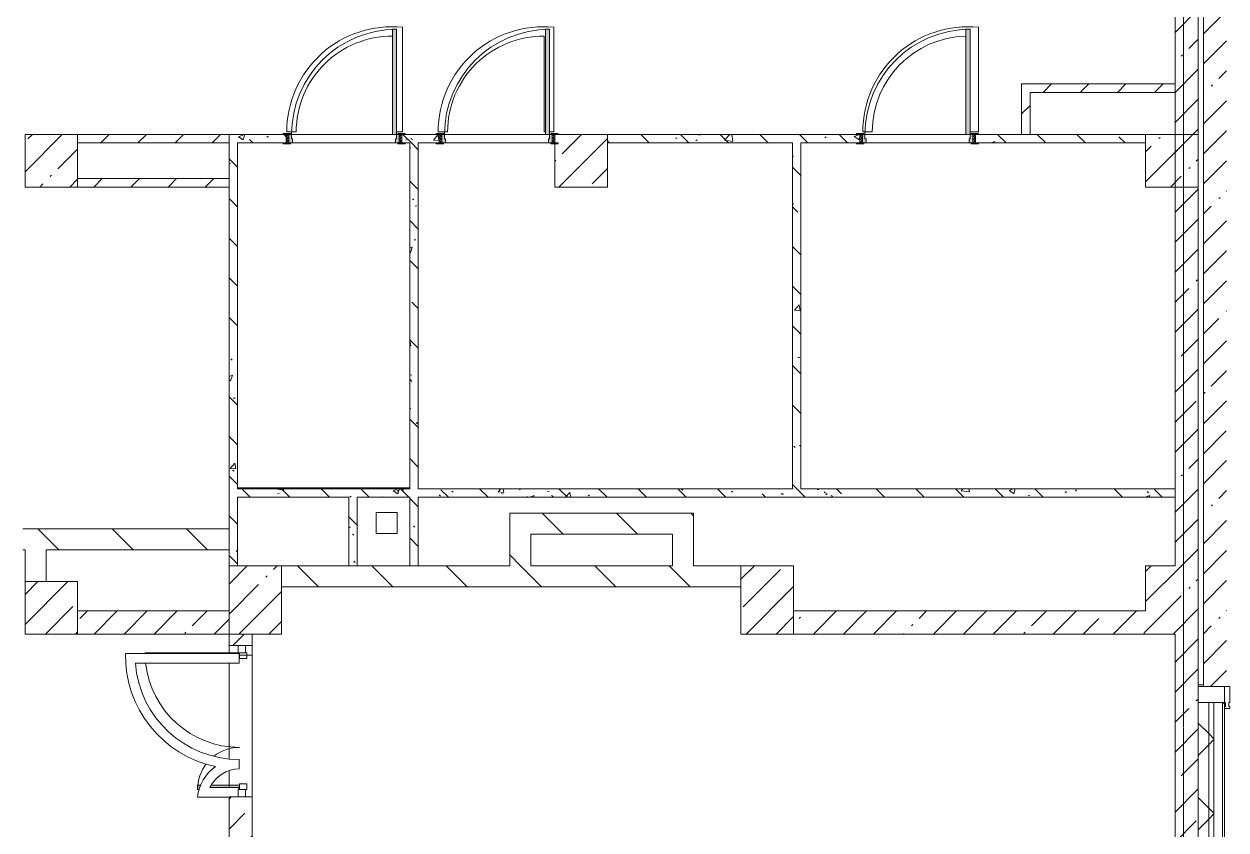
# Model space of a CAD drawing. Header units: millimetres. Extents: x -3917 to 185442, y -8553 to 29000.
# Drawn here: x 131962 to 143396, y 9037 to 16700 of the extents above; entities that cross this region are included whole.
import ezdxf

# ---------------------------------------------------------------- set-up
doc = ezdxf.new("R2010")
doc.units = ezdxf.units.MM
doc.linetypes.add('Осевая', pattern=[31.75, 6.35, -4.7625, 15.875, -4.7625])
for name, color, linetype, lineweight, true_color in [('A-DETL-GENF-3', 7, 'Continuous', 5, 0xaaaaaa), ('A-DOOR-1', 7, 'Continuous', 5, 0xaaaaaa), ('A-DOOR-2', 7, 'Continuous', 5, 0xe2e2e2), ('A-DOOR-FRAM-1', 7, 'Continuous', 5, 0xe2e2e2), ('A-DOOR-FRAM-2', 7, 'Continuous', 5, 0xaaaaaa), ('A-FLOR-2', 7, 'Continuous', 5, 0xaaaaaa), ('I-WALL-6', 7, 'Continuous', 5, 0x787878)]:
    doc.layers.add(name, color=color, linetype=linetype, lineweight=lineweight, true_color=true_color)
for name, color, linetype, lineweight in [('A-GLAZ-CWMG-4', 7, 'Continuous', 5), ('A-WALL', 7, 'Continuous', 9), ('A-WALL-4', 7, 'Continuous', 5), ('I-WALL-4', 7, 'Continuous', 5), ('S-COLS-4', 7, 'Continuous', 5), ('Оси', 7, 'Continuous', 9), ('Оси-2', 7, 'Осевая', 9)]:
    doc.layers.add(name, color=color, linetype=linetype, lineweight=lineweight)
pattern_1 = [(45, (58431.5, 0), (-285.1231, 285.1231), []), (45, (58716.64, 0), (-285.1231, 285.1231), [504.031, -100.806, 16.764, -84.042])]
pattern_2 = [(135, (58431.5, 0), (-353.5534, -353.5534), [])]
pattern_3 = [(45, (58431.5, 0), (-353.5534, 353.5534), []), (135, (58431.5, 0), (-353.5534, -353.5534), [])]
pattern_4 = [(135, (58431.5, 0), (-377.1708, -377.1708), [533.4, -88.9, 17.78, -88.9]), (135, (58431.5, 376.94), (-377.1708, -377.1708), []), (50, (58431.5, 0), (637.6445, -55.7866), [66.675, -733.425]), (355, (58431.5, 0), (-123.3494, 668.699), [53.34, -586.74]), (100.451, (58484.65, -4.65), (514.299, 612.908), [56.665, -623.315]), (46.184, (58431.5, 177.8), (948.7764, -147.15), [100.012, -1100.137]), (96.636, (58510.6, 165.5), (830.909, 865.997), [84.998, -934.973]), (351.184, (58431.5, 177.8), (830.918, 865.988), [80.01, -880.11]), (21, (58520.4, 133.35), (530.6506, -357.9283), [66.675, -733.425]), (326, (58520.4, 133.35), (216.308, 644.6585), [53.34, -586.74]), (71.451, (58564.64, 103.5), (746.9596, 286.7243), [56.665, -623.315]), (37.5, (58431.52, 0), (10.81053, 295.9426), [16.764, -562.864, 16.764, -578.866, -588.962]), (37.5, (58431.52, 0), (10.81053, 295.9426), [-1175.258, 16.764, -572.198]), (7.5, (58431.52, 0), (233.8692, 350.6318), [16.764, -322.834, 16.764, -549.529, -224.472]), (7.5, (58431.52, 0), (233.8692, 350.6318), [-905.891, 16.764, -207.708]), (327.5, (58233.27, 0), (474.5678, -20.0513), [16.764, -205.486, 16.764, -676.656, -920.115]), (327.5, (58233.27, 0), (474.5678, -20.0513), [-915.67, 16.764, -903.351]), (317.5, (58144.37, 0), (518.4522, 88.9934), [16.764, -272.161, 16.764, -443.738, -653.415]), (317.5, (58144.37, 0), (518.4522, 88.9934), [-749.427, 16.764, -636.651])]
pattern_5 = [(135, (1751.41, 104.685), (-14.14214, -14.14214), []), (225, (1751.41, 104.685), (14.14214, -14.14214), [])]
pattern_6 = [(45, (-371.384, 104.685), (-14.1421, 14.1421), []), (135, (-371.384, 104.685), (-14.1421, -14.1421), [])]
pattern_7 = [(45, (58431.52, 0), (-176.7767, 176.7767), [])]

# ---------------------------------------------------------------- blocks, each defined once
blk = doc.blocks.new('BSC_Колонна _Прямоугольная - 650х500-23287315-2_10_1_птичка')
at = {"layer": 'S-COLS-4'}
h = blk.add_hatch(dxfattribs=at)
h.set_pattern_fill('FP_159', color=256, style=0, pattern_type=2)
h.set_pattern_definition([(135, (11225, -75730), (-285.1231, -285.1231), []), (135, (11225, -75444.88), (-285.1231, -285.1231), [504.031, -100.806, 16.764, -84.042])])
h.paths.add_polyline_path([(325, 250), (-325, 250), (-325, -250), (325, -250), (325, 111)])
for p, q in [((325, 250), (-325, 250)), ((-325, 250), (-325, -250)), ((325, -250), (325, 250)), ((-325, -250), (325, -250))]:
    blk.add_line(p, q, dxfattribs=at)
blk = doc.blocks.new('BSC_Колонна _Прямоугольная - 500х500-V140-2_10_1_птичка')
at = {"layer": 'S-COLS-4'}
h = blk.add_hatch(dxfattribs=at)
h.set_pattern_fill('FP_160', color=256, style=0, pattern_type=2)
h.set_pattern_definition([(45, (-73790, -11150), (-285.1231, 285.1231), []), (45, (-73504.88, -11150), (-285.1231, 285.1231), [504.031, -100.806, 16.764, -84.042])])
h.paths.add_polyline_path([(-250, -250), (250, -250), (250, 250), (-250, 250), (-250, 71)])
for p, q in [((250, 250), (-250, 250)), ((-250, 250), (-250, -250)), ((250, -250), (250, 250)), ((-250, -250), (250, -250))]:
    blk.add_line(p, q, dxfattribs=at)
blk = doc.blocks.new('BSC_Колонна _Прямоугольная - 500х500-V159-2_10_1_птичка')
at = {"layer": 'S-COLS-4'}
h = blk.add_hatch(dxfattribs=at)
h.set_pattern_fill('FP_174', color=256, style=0, pattern_type=2)
h.set_pattern_definition([(45, (-73790, -15400), (-285.1231, 285.1231), []), (45, (-73504.88, -15400), (-285.1231, 285.1231), [504.031, -100.806, 16.764, -84.042])])
h.paths.add_polyline_path([(-250, -250), (250, -250), (250, 250), (-250, 250)])
for p, q in [((250, 250), (-250, 250)), ((-250, 250), (-250, -250)), ((250, -250), (250, 250)), ((-250, -250), (250, -250))]:
    blk.add_line(p, q, dxfattribs=at)
blk = doc.blocks.new('BSC_Колонна _Прямоугольная - 500х500-V160-2_10_1_птичка')
at = {"layer": 'S-COLS-4'}
h = blk.add_hatch(dxfattribs=at)
h.set_pattern_fill('FP_175', color=256, style=0, pattern_type=2)
h.set_pattern_definition([(45, (-78830, -15400), (-285.1231, 285.1231), []), (45, (-78544.88, -15400), (-285.1231, 285.1231), [504.031, -100.806, 16.764, -84.042])])
h.paths.add_polyline_path([(-250, -250), (250, -250), (250, 250), (-250, 250), (-250, 170), (-220, 170), (-220, 162), (-250, 162)])
for p, q in [((250, 250), (-220, 250)), ((250, -250), (250, 250)), ((-250, 162), (-250, -250)), ((-250, -250), (250, -250))]:
    blk.add_line(p, q, dxfattribs=at)
blk = doc.blocks.new('110_Дверь_СКБ_1Ст_Внутренняя1 - Д-4 _л_ 1100x2100h_су мгн-32399984-2_10_1_птичка')
at = {"layer": 'A-DOOR-1'}
h = blk.add_hatch(dxfattribs=at)
h.set_pattern_fill('FP_155', color=256, style=0, pattern_type=2)
h.set_pattern_definition(pattern_5)
h.paths.add_polyline_path([(562.5, -40), (562.5, 40), (537.5, 40), (537.5, -40)])
at = {"layer": 'A-DOOR-2'}
h = blk.add_hatch(color=256, dxfattribs=at)
h.paths.add_polyline_path([(502.5, -40), (537.5, -40), (537.5, 40), (512.5, 40), (512.5, 0), (502.5, 0)])
h.paths.add_polyline_path([(-477.5, -40), (-477.5, 0), (-487.5, 0), (-487.5, 40), (-512.5, 40), (-512.5, -40)])
at = {"layer": 'A-DOOR-FRAM-1'}
for points in [[(472.5, 40), (512.5, 40), (512.5, 1040), (472.5, 1040), (472.5, 238.6)], [(-497.5, 40), (-497.5, 48), (-567.5, 48), (-567.5, 40)], [(592.5, 40), (592.5, 48), (522.5, 48), (522.5, 40)], [(-497.5, -48), (-497.5, -40), (-567.5, -40), (-567.5, -48)], [(592.5, -48), (592.5, -40), (522.5, -40), (522.5, -48)]]:
    blk.add_hatch(color=256, dxfattribs=at).paths.add_polyline_path(points)
at = {"layer": 'A-DOOR-FRAM-2'}
h = blk.add_hatch(dxfattribs=at)
h.set_pattern_fill('FP_156', color=256, style=0, pattern_type=2)
h.set_pattern_definition(pattern_6)
h.paths.add_polyline_path([(-512.5, -40), (-512.5, 40), (-537.5, 40), (-537.5, -40)])
at = {"layer": 'A-DOOR-1'}
for p, q in [((512.5, 1040), (472.5, 1040)), ((472.5, 1040), (472.5, 40)), ((512.5, 40), (512.5, 1040)), ((472.5, 40), (512.5, 40))]:
    blk.add_line(p, q, dxfattribs=at)
blk.add_arc((512.5, 40), 1000, 90, 180, dxfattribs=at)
at = {"layer": 'A-DOOR-FRAM-2'}
for p, q in [((-497.5, 48), (-567.5, 48)), ((-567.5, 48), (-567.5, 40)), ((-567.5, 40), (-497.5, 40)), ((-512.5, 40), (-537.5, 40)), ((-537.5, 40), (-537.5, -40)), ((-487.5, 40), (-512.5, 40)), ((-512.5, 40), (-512.5, -40)), ((-512.5, -40), (-512.5, 40)), ((-497.5, 40), (-512.5, 40)), ((-512.5, 40), (-512.5, 39)), ((-512.5, 39), (-497.5, 39)), ((-497.5, 40), (-497.5, 48)), ((-497.5, 39), (-497.5, 40)), ((-487.5, 0), (-487.5, 40)), ((-477.5, 0), (-487.5, 0)), ((-477.5, -40), (-477.5, 0)), ((512.5, 0), (502.5, 0)), ((502.5, 0), (502.5, -40)), ((512.5, 40), (512.5, 0)), ((537.5, 40), (512.5, 40)), ((592.5, 48), (522.5, 48)), ((522.5, 48), (522.5, 40)), ((537.5, 40), (522.5, 40)), ((522.5, 40), (522.5, 39)), ((522.5, 40), (592.5, 40)), ((522.5, 39), (537.5, 39)), ((537.5, -40), (537.5, 40)), ((562.5, 40), (537.5, 40)), ((537.5, 40), (537.5, -40)), ((537.5, 39), (537.5, 40)), ((562.5, -40), (562.5, 40)), ((592.5, 40), (592.5, 48)), ((-497.5, -40), (-567.5, -40)), ((-567.5, -40), (-567.5, -48)), ((-567.5, -48), (-497.5, -48)), ((-537.5, -40), (-512.5, -40)), ((-497.5, -39), (-512.5, -39)), ((-512.5, -39), (-512.5, -40)), ((-512.5, -40), (-477.5, -40)), ((-512.5, -40), (-497.5, -40)), ((-497.5, -40), (-497.5, -39)), ((-497.5, -48), (-497.5, -40)), ((502.5, -40), (537.5, -40)), ((537.5, -39), (522.5, -39)), ((522.5, -39), (522.5, -40)), ((522.5, -40), (537.5, -40)), ((592.5, -40), (522.5, -40)), ((522.5, -40), (522.5, -48)), ((522.5, -48), (592.5, -48)), ((537.5, -40), (537.5, -39)), ((537.5, -40), (562.5, -40)), ((592.5, -48), (592.5, -40))]:
    blk.add_line(p, q, dxfattribs=at)
blk = doc.blocks.new('Прямоугольный импост - Импост структурный с накладкой - 190мм-23946641-2_10_1_птичка')
at = {"layer": 'A-GLAZ-CWMG-4'}
for p, q in [((0, 17), (-50, 17)), ((-50, 17), (-50, 0)), ((-50, 0), (-40, 0)), ((-40, 0), (-40, -40)), ((-10, -40), (-10, 0)), ((-10, 0), (0, 0)), ((0, 0), (0, 17)), ((-40, -40), (-50, -40)), ((-50, -40), (-50, -190)), ((0, -40), (-10, -40)), ((0, -190), (0, -40)), ((-50, -190), (0, -190))]:
    blk.add_line(p, q, dxfattribs=at)
blk = doc.blocks.new('110_Дверь_СКБ_1Ст_Внутренняя1 - Д-5 _л_ 1100x2100h_су мгн EIW30-32897889-2_10_1_птичка')
at = {"layer": 'A-DOOR-1'}
h = blk.add_hatch(dxfattribs=at)
h.set_pattern_fill('FP_155', color=256, style=0, pattern_type=2)
h.set_pattern_definition(pattern_5)
h.paths.add_polyline_path([(562.5, -40), (562.5, 40), (537.5, 40), (537.5, -40)])
at = {"layer": 'A-DOOR-2'}
h = blk.add_hatch(color=256, dxfattribs=at)
h.paths.add_polyline_path([(502.5, -40), (537.5, -40), (537.5, 40), (512.5, 40), (512.5, 0), (502.5, 0)])
h.paths.add_polyline_path([(-477.5, -40), (-477.5, 0), (-487.5, 0), (-487.5, 40), (-512.5, 40), (-512.5, -40)])
at = {"layer": 'A-DOOR-FRAM-1'}
for points in [[(472.5, 40), (512.5, 40), (512.5, 1040), (472.5, 1040), (472.5, 238.6)], [(-497.5, 40), (-497.5, 48), (-567.5, 48), (-567.5, 40)], [(592.5, 40), (592.5, 48), (522.5, 48), (522.5, 40)], [(-497.5, -48), (-497.5, -40), (-567.5, -40), (-567.5, -48)], [(592.5, -48), (592.5, -40), (522.5, -40), (522.5, -48)]]:
    blk.add_hatch(color=256, dxfattribs=at).paths.add_polyline_path(points)
at = {"layer": 'A-DOOR-FRAM-2'}
h = blk.add_hatch(dxfattribs=at)
h.set_pattern_fill('FP_156', color=256, style=0, pattern_type=2)
h.set_pattern_definition(pattern_6)
h.paths.add_polyline_path([(-512.5, -40), (-512.5, 40), (-537.5, 40), (-537.5, -40)])
at = {"layer": 'A-DOOR-1'}
for p, q in [((512.5, 1040), (472.5, 1040)), ((472.5, 1040), (472.5, 40)), ((512.5, 40), (512.5, 1040)), ((472.5, 40), (512.5, 40))]:
    blk.add_line(p, q, dxfattribs=at)
blk.add_arc((512.5, 40), 1000, 90, 180, dxfattribs=at)
at = {"layer": 'A-DOOR-FRAM-2'}
for p, q in [((-497.5, 48), (-567.5, 48)), ((-567.5, 48), (-567.5, 40)), ((-567.5, 40), (-497.5, 40)), ((-512.5, 40), (-537.5, 40)), ((-537.5, 40), (-537.5, -40)), ((-487.5, 40), (-512.5, 40)), ((-512.5, 40), (-512.5, -40)), ((-512.5, -40), (-512.5, 40)), ((-497.5, 40), (-512.5, 40)), ((-512.5, 40), (-512.5, 39)), ((-512.5, 39), (-497.5, 39)), ((-497.5, 40), (-497.5, 48)), ((-497.5, 39), (-497.5, 40)), ((-487.5, 0), (-487.5, 40)), ((-477.5, 0), (-487.5, 0)), ((-477.5, -40), (-477.5, 0)), ((512.5, 0), (502.5, 0)), ((502.5, 0), (502.5, -40)), ((512.5, 40), (512.5, 0)), ((537.5, 40), (512.5, 40)), ((592.5, 48), (522.5, 48)), ((522.5, 48), (522.5, 40)), ((537.5, 40), (522.5, 40)), ((522.5, 40), (522.5, 39)), ((522.5, 40), (592.5, 40)), ((522.5, 39), (537.5, 39)), ((537.5, -40), (537.5, 40)), ((562.5, 40), (537.5, 40)), ((537.5, 40), (537.5, -40)), ((537.5, 39), (537.5, 40)), ((562.5, -40), (562.5, 40)), ((592.5, 40), (592.5, 48)), ((-497.5, -40), (-567.5, -40)), ((-567.5, -40), (-567.5, -48)), ((-567.5, -48), (-497.5, -48)), ((-537.5, -40), (-512.5, -40)), ((-497.5, -39), (-512.5, -39)), ((-512.5, -39), (-512.5, -40)), ((-512.5, -40), (-477.5, -40)), ((-512.5, -40), (-497.5, -40)), ((-497.5, -40), (-497.5, -39)), ((-497.5, -48), (-497.5, -40)), ((502.5, -40), (537.5, -40)), ((537.5, -39), (522.5, -39)), ((522.5, -39), (522.5, -40)), ((522.5, -40), (537.5, -40)), ((592.5, -40), (522.5, -40)), ((522.5, -40), (522.5, -48)), ((522.5, -48), (592.5, -48)), ((537.5, -40), (537.5, -39)), ((537.5, -40), (562.5, -40)), ((592.5, -48), (592.5, -40))]:
    blk.add_line(p, q, dxfattribs=at)
blk = doc.blocks.new('BSC_Колонна _Прямоугольная - 650х500-V205-2_10_1_птичка')
at = {"layer": 'S-COLS-4'}
h = blk.add_hatch(dxfattribs=at)
h.set_pattern_fill('FP_215', color=256, style=0, pattern_type=2)
h.set_pattern_definition([(135, (11225, -80600), (-285.1231, -285.1231), []), (135, (11225, -80314.88), (-285.1231, -285.1231), [504.031, -100.806, 16.764, -84.042])])
h.paths.add_polyline_path([(325, 250), (-325, 250), (-325, -250), (325, -250), (325, -121)])
for p, q in [((325, 250), (-325, 250)), ((-325, 250), (-325, -250)), ((325, -250), (325, 250)), ((-325, -250), (325, -250))]:
    blk.add_line(p, q, dxfattribs=at)
blk = doc.blocks.new('Прямоугольный импост - 50 x 70 мм-V248-2_10_1_птичка')
at = {"layer": 'A-GLAZ-CWMG-4'}
for p, q in [((-70, 35), (0, 35)), ((-70, -35), (-70, 35)), ((0, 35), (0, -35)), ((0, -35), (-70, -35))]:
    blk.add_line(p, q, dxfattribs=at)
blk = doc.blocks.new('Дверь_Витражная_остекление_ - ДВН_ДАО_Главный вход_1200 в свету Д-22 _п_-32403398-2_10_1_птичка')
at = {"layer": 'A-DOOR-2'}
blk.add_hatch(color=256, dxfattribs=at).paths.add_polyline_path([(610, 24), (610, 20), (650, 24), (650, 920), (642, 920), (642, 24)])
h = blk.add_hatch(color=256, dxfattribs=at)
h.paths.add_polyline_path([(-650, 408), (-650, 407), (-610, 392), (-610, 420), (-650, 420)])
h.paths.add_polyline_path([(-650, 27), (-650, 20), (-610, 20), (-610, 289), (-633, 302), (-633, 27)])
at = {"layer": 'A-DETL-GENF-3'}
for p, q in [((650, 920), (642, 920)), ((650, 35), (650, 920)), ((-610, 420), (-650, 420)), ((-650, 420), (-650, 407)), ((-610, 392), (-610, 420)), ((-610, 20), (-610, 289)), ((-650, 20), (-610, 20)), ((-595, 20), (-650, 20)), ((-595, -50), (-595, 20)), ((595, -50), (595, 20)), ((595, 20), (650, 20)), ((610, 20), (650, 20)), ((-650, -35), (-650, -50)), ((-650, -50), (-595, -50)), ((650, -50), (595, -50)), ((650, -35), (650, -50))]:
    blk.add_line(p, q, dxfattribs=at)
at = {"layer": 'A-DOOR-1'}
for p, q in [((650, 920), (650, 35)), ((-650, 420), (-650, 407))]:
    blk.add_line(p, q, dxfattribs=at)
for centre, radius, start, end in [((650, 20), 900, 90, 90.5109), ((650, 20), 900, 96.319, 180), ((-650, 20), 400, 52.4742, 90), ((-650, 20), 400, 360, 37.0443)]:
    blk.add_arc(centre, radius, start, end, dxfattribs=at)
blk = doc.blocks.new('Прямоугольный импост - 50 x 70 мм-V240-2_10_1_птичка')
at = {"layer": 'A-GLAZ-CWMG-4'}
for p, q in [((0, 35), (-70, 35)), ((-70, 35), (-70, -35)), ((0, -35), (0, 35)), ((-70, -35), (0, -35))]:
    blk.add_line(p, q, dxfattribs=at)

msp = doc.modelspace()

# ---------------------------------------------------------------- hatches: boundary and pattern name
at = {"layer": 'A-WALL-4'}
h = msp.add_hatch(dxfattribs=at)
h.set_pattern_fill('FP_115', color=256, style=0, pattern_type=2)
h.set_pattern_definition(pattern_3)
h.paths.add_polyline_path([(143131.5, 3450), (143231.5, 3450), (143231.5, 10250), (143131.5, 10250), (143131.5, 3550)])
h = msp.add_hatch(dxfattribs=at)
h.set_pattern_fill('FP_115', color=256, style=0, pattern_type=2)
h.set_pattern_definition(pattern_3)
h.paths.add_polyline_path([(143281.5, 3400), (143281.5, 10250), (143231.5, 10250), (143231.5, 3400)])
at = {"layer": 'I-WALL-4'}
h = msp.add_hatch(dxfattribs=at)
h.set_pattern_fill('FP_123', color=256, style=0, pattern_type=2)
h.set_pattern_definition(pattern_1)
h.paths.add_polyline_path([(143131.5, 15150), (143131.5, 15530), (142911.5, 15530), (142911.5, 15150)])
h.paths.add_polyline_path([(142911.5, 18570), (143131.5, 18570), (143131.5, 18600), (142911.5, 18600)])
h.paths.add_polyline_path([(142911.5, 19100), (143131.5, 19100), (143131.5, 22700), (142911.5, 22700), (142911.5, 19319.3)])
h.paths.add_polyline_path([(143035.6, 23200), (143131.5, 23200), (143131.5, 26600), (142911.5, 26600), (142911.5, 23200)])
h = msp.add_hatch(dxfattribs=at)
h.set_pattern_fill('FP_123', color=256, style=0, pattern_type=2)
h.set_pattern_definition(pattern_1)
h.paths.add_polyline_path([(142911.5, 15530), (143131.5, 15530), (143131.5, 17270), (142911.5, 17270), (142911.5, 15848.6)])
h.paths.add_polyline_path([(143131.5, 18370), (143131.5, 18570), (142911.5, 18570), (142911.5, 18370)])
h = msp.add_hatch(dxfattribs=at)
h.set_pattern_fill('FP_123', color=256, style=0, pattern_type=2)
h.set_pattern_definition(pattern_1)
h.paths.add_polyline_path([(143181.5, 16300), (143401.5, 16300), (143401.5, 17270), (143181.5, 17270), (143181.5, 17005.5)])
h = msp.add_hatch(dxfattribs=at)
h.set_pattern_fill('FP_123', color=256, style=0, pattern_type=2)
h.set_pattern_definition(pattern_1)
h.paths.add_polyline_path([(143401.5, 10400), (143401.5, 16300), (143181.5, 16300), (143181.5, 10400)])
h = msp.add_hatch(dxfattribs=at)
h.set_pattern_fill('FP_127', color=256, style=0, pattern_type=2)
h.set_pattern_definition(pattern_7)
h.paths.add_polyline_path([(141451.5, 15650), (141531.5, 15650), (141531.5, 16130), (141451.5, 16130), (141451.5, 15848.6)])
h = msp.add_hatch(dxfattribs=at)
h.set_pattern_fill('FP_127', color=256, style=0, pattern_type=2)
h.set_pattern_definition(pattern_7)
h.paths.add_polyline_path([(142911.5, 16050), (142911.5, 16130), (141531.5, 16130), (141531.5, 16050), (142620.1, 16050)])
h = msp.add_hatch(dxfattribs=at)
h.set_pattern_fill('FP_127', color=256, style=0, pattern_type=2)
h.set_pattern_definition(pattern_7)
h.paths.add_polyline_path([(133911.5, 15570), (133911.5, 15650), (132471.5, 15650), (132471.5, 15570), (133344.9, 15570)])
h = msp.add_hatch(dxfattribs=at)
h.set_pattern_fill('FP_127', color=256, style=0, pattern_type=2)
h.set_pattern_definition(pattern_7)
h.paths.add_polyline_path([(133911.5, 15150), (133911.5, 15230), (132471.5, 15230), (132471.5, 15150), (133344.9, 15150)])
h = msp.add_hatch(dxfattribs=at)
h.set_pattern_fill('FP_123', color=256, style=0, pattern_type=2)
h.set_pattern_definition(pattern_1)
h.paths.add_polyline_path([(143131.5, 4050), (143131.5, 10900), (142911.5, 10900), (142911.5, 4050)])
h.paths.add_polyline_path([(142911.5, 11550), (143131.5, 11550), (143131.5, 15150), (142911.5, 15150), (142911.5, 12200)])
h = msp.add_hatch(dxfattribs=at)
h.set_pattern_fill('FP_126', color=256, style=0, pattern_type=2)
h.set_pattern_definition(pattern_2)
h.paths.add_polyline_path([(136781.5, 11550), (136781.5, 12050), (136581.5, 12050), (136581.5, 11550)])
h = msp.add_hatch(dxfattribs=at)
h.set_pattern_fill('FP_126', color=256, style=0, pattern_type=2)
h.set_pattern_definition(pattern_2)
h.paths.add_polyline_path([(138131.5, 11850), (138131.5, 12050), (136781.5, 12050), (136781.5, 11850), (137055, 11850)])
h = msp.add_hatch(dxfattribs=at)
h.set_pattern_fill('FP_126', color=256, style=0, pattern_type=2)
h.set_pattern_definition(pattern_2)
h.paths.add_polyline_path([(138331.5, 11550), (138331.5, 12050), (138131.5, 12050), (138131.5, 11550)])
h = msp.add_hatch(dxfattribs=at)
h.set_pattern_fill('FP_126', color=256, style=0, pattern_type=2)
h.set_pattern_definition(pattern_2)
h.paths.add_polyline_path([(127076.5, 11700), (127185.5, 11700), (127185.5, 11900), (127076.5, 11900), (127076.5, 11799.5)])
h.paths.add_polyline_path([(133911.5, 11700), (133911.5, 11900), (131951.5, 11900), (131951.5, 11700), (133344.9, 11700)])
h.paths.add_polyline_path([(128741.5, 11700), (128741.5, 11900), (128665.5, 11900), (128665.5, 11700), (128707.3, 11700)])
h.paths.add_polyline_path([(129261.5, 11700), (129261.5, 11900), (129241.5, 11900), (129241.5, 11700)])
h = msp.add_hatch(dxfattribs=at)
h.set_pattern_fill('FP_126', color=256, style=0, pattern_type=2)
h.set_pattern_definition(pattern_2)
h.paths.add_polyline_path([(136127.5, 11350), (138781.5, 11350), (138781.5, 11550), (134411.5, 11550), (134411.5, 11350), (135200, 11350)])
h = msp.add_hatch(dxfattribs=at)
h.set_pattern_fill('FP_123', color=256, style=0, pattern_type=2)
h.set_pattern_definition(pattern_1)
h.paths.add_polyline_path([(133344.9, 10900), (133911.5, 10900), (133911.5, 11120), (132471.5, 11120), (132471.5, 10900)])
h = msp.add_hatch(dxfattribs=at)
h.set_pattern_fill('FP_123', color=256, style=0, pattern_type=2)
h.set_pattern_definition(pattern_1)
h.paths.add_polyline_path([(142631.5, 10900), (142631.5, 11120), (139281.5, 11120), (139281.5, 10900), (142620.1, 10900)])
h = msp.add_hatch(dxfattribs=at)
h.set_pattern_fill('FP_123', color=256, style=0, pattern_type=2)
h.set_pattern_definition(pattern_1)
h.paths.add_polyline_path([(133911.5, 7900), (134131.5, 7900), (134131.5, 9352.3), (133911.5, 9352.3), (133911.5, 8200)])
h.paths.add_polyline_path([(133911.5, 10792.3), (134131.5, 10792.3), (134131.5, 10900), (133911.5, 10900)])
at = {"layer": 'I-WALL-6'}
h = msp.add_hatch(dxfattribs=at)
h.set_pattern_fill('FP_136', color=256, style=0, pattern_type=2)
h.set_pattern_definition(pattern_4)
h.paths.add_polyline_path([(133991.5, 11550), (133991.5, 15650), (133911.5, 15650), (133911.5, 11550)])
h = msp.add_hatch(dxfattribs=at)
h.set_pattern_fill('FP_136', color=256, style=0, pattern_type=2)
h.set_pattern_definition(pattern_4)
h.paths.add_polyline_path([(139351.3, 15570), (139911.5, 15570), (139911.5, 15650), (137511.5, 15650), (137511.5, 15570), (139271.3, 15570)])
h.paths.add_polyline_path([(142631.5, 15570), (142631.5, 15650), (141011.5, 15650), (141011.5, 15570), (142620.1, 15570)])
h.paths.add_polyline_path([(135711.3, 15570), (135911.5, 15570), (135911.5, 15650), (135556.3, 15650), (135556.3, 15570), (135631.3, 15570)])
h.paths.add_polyline_path([(134456.3, 15570), (134456.3, 15650), (133991.5, 15650), (133991.5, 15570), (134426.3, 15570)])
h = msp.add_hatch(dxfattribs=at)
h.set_pattern_fill('FP_136', color=256, style=0, pattern_type=2)
h.set_pattern_definition(pattern_4)
h.paths.add_polyline_path([(135711.3, 11550), (135711.3, 15570), (135631.3, 15570), (135631.3, 11550)])
h = msp.add_hatch(dxfattribs=at)
h.set_pattern_fill('FP_136', color=256, style=0, pattern_type=2)
h.set_pattern_definition(pattern_4)
h.paths.add_polyline_path([(139351.3, 12280), (139351.3, 15570), (139271.3, 15570), (139271.3, 12280)])
h = msp.add_hatch(dxfattribs=at)
h.set_pattern_fill('FP_136', color=256, style=0, pattern_type=2)
h.set_pattern_definition(pattern_4)
h.paths.add_polyline_path([(135631.3, 12200), (135631.3, 12280), (133991.5, 12280), (133991.5, 12200), (135200, 12200)])
h = msp.add_hatch(dxfattribs=at)
h.set_pattern_fill('FP_136', color=256, style=0, pattern_type=2)
h.set_pattern_definition(pattern_4)
h.paths.add_polyline_path([(142911.5, 12200), (142911.5, 12280), (135711.3, 12280), (135711.3, 12200), (142620.1, 12200)])
h = msp.add_hatch(dxfattribs=at)
h.set_pattern_fill('FP_136', color=256, style=0, pattern_type=2)
h.set_pattern_definition(pattern_4)
h.paths.add_polyline_path([(135131.3, 11550), (135131.3, 12200), (135051.3, 12200), (135051.3, 11550)])
at = {"layer": 'S-COLS-4'}
h = msp.add_hatch(dxfattribs=at)
h.set_pattern_fill('FP_123', color=256, style=0, pattern_type=2)
h.set_pattern_definition(pattern_1)
h.paths.add_polyline_path([(143131.5, 15150), (143131.5, 15650), (142631.5, 15650), (142631.5, 15150)])
h = msp.add_hatch(dxfattribs=at)
h.set_pattern_fill('FP_123', color=256, style=0, pattern_type=2)
h.set_pattern_definition(pattern_1)
h.paths.add_polyline_path([(142911.5, 10900), (143131.5, 10900), (143131.5, 11550), (142631.5, 11550), (142631.5, 10900)])

# ---------------------------------------------------------------- linework, layer by layer
at = {"layer": 'A-FLOR-2'}
for p, q in [((135560.6, 15674.2), (135560.6, 16669.2)), ((136910.6, 16584.1), (136910.6, 15674.2)), ((137000.6, 15674.2), (137000.6, 16669.2)), ((141040.6, 15674.2), (141040.6, 16669.2)), ((134460.6, 15675.2), (134550.6, 15675.2)), ((135506.3, 15674.2), (135560.6, 15674.2)), ((135900.6, 15675.2), (135990.6, 15675.2)), ((136910.6, 15674.2), (136921.5, 15674.2)), ((136961.5, 15674.2), (137000.6, 15674.2)), ((139940.6, 15675.2), (140030.6, 15675.2)), ((140961.5, 15674.2), (141040.6, 15674.2)), ((135466.3, 15650), (134506.3, 15650)), ((133991.3, 12291), (135631.3, 12291)), ((135312, 12057), (135512, 12057)), ((135312, 11857), (135312, 12057)), ((135512, 12057), (135512, 11857)), ((135512, 11857), (135312, 11857)), ((133911.5, 10714.4), (133911.5, 10792.3)), ((134131.5, 10792.3), (134131.5, 10700)), ((134008.5, 10714.4), (132925.8, 10714.4)), ((134008.5, 10624.7), (134008.5, 10714.4)), ((134131.5, 10700), (134008.5, 10700)), ((133020.9, 10624.7), (134008.5, 10624.7)), ((143131.5, 10417.9), (143181.5, 10417.9)), ((134008.5, 9617.4), (134008.5, 9707)), ((134005.5, 9439.5), (133730.5, 9439.5)), ((134005.5, 9422.3), (134005.5, 9439.5)), ((133611.5, 9350.1), (133911.5, 9350.1))]:
    msp.add_line(p, q, dxfattribs=at)
for centre, radius, start, end in [((135460.6, 15674.2), 1000, 84.26083, 179.9427), ((135460.6, 15674.2), 910, 89.63868, 179.93704), ((136900.6, 15674.2), 1000, 84.26083, 179.9427), ((136900.6, 15674.2), 910, 89.37036, 179.93704), ((140940.6, 15674.2), 1000, 84.26083, 179.9427), ((140940.6, 15674.2), 910, 91.20322, 179.93704), ((134004.7, 10696.2), 1079, 179.03315, 258.2109), ((134008.5, 10697.3), 990.3, 184.20575, 270), ((134004.7, 9312.2), 395, 123.92463, 174.49945), ((134008.5, 9311.2), 306.2, 90, 155.21522)]:
    msp.add_arc(centre, radius, start, end, dxfattribs=at)
at = {"layer": 'A-WALL'}
for p, q in [((142911.5, 16130), (142911.5, 16050)), ((133911.5, 15570), (133911.5, 15650)), ((141451.5, 15650), (141531.5, 15650)), ((133911.5, 15150), (133911.5, 15230)), ((142911.5, 12200), (142911.5, 12280)), ((135051.3, 11550), (135131.3, 11550)), ((135631.3, 11550), (135711.3, 11550)), ((143131.5, 10250), (143381.5, 10250)), ((143231.5, 3450), (143231.5, 10250)), ((143281.5, 3400), (143281.5, 10250)), ((143361.5, 3320), (143361.5, 10250)), ((143361.5, 10247), (143381.5, 10247)), ((143381.5, 10242), (143361.5, 10242))]:
    msp.add_line(p, q, dxfattribs=at)
at = {"layer": 'A-WALL-4'}
for p, q in [((143181.5, 10400), (143131.5, 10400)), ((143381.5, 3300), (143381.5, 10400)), ((143391.5, 10242), (143381.5, 10242))]:
    msp.add_line(p, q, dxfattribs=at)
at = {"layer": 'I-WALL-4'}
for p, q in [((143181.5, 17270), (143181.5, 16100)), ((142911.5, 17240), (142911.5, 16130)), ((143131.5, 11550), (143131.5, 17240)), ((141451.5, 16130), (141451.5, 15650)), ((142911.5, 16130), (141451.5, 16130)), ((141531.5, 15650), (141531.5, 16050)), ((141531.5, 16050), (142911.5, 16050)), ((142911.5, 16050), (142911.5, 12280)), ((143181.5, 16100), (143181.5, 10400)), ((134426.3, 15650), (132471.5, 15650)), ((132471.5, 15570), (133911.5, 15570)), ((133911.5, 15570), (133911.5, 15230)), ((133991.5, 12280), (133991.5, 15570)), ((133991.5, 15570), (134426.3, 15570)), ((134506.3, 15650), (135466.3, 15650)), ((135496.3, 15570), (134516.3, 15570)), ((135881.5, 15650), (135586.3, 15650)), ((135586.3, 15570), (135631.3, 15570)), ((135631.3, 15570), (135631.3, 12280)), ((135711.3, 15570), (135881.5, 15570)), ((135711.3, 12280), (135711.3, 15570)), ((135961.5, 15650), (136921.5, 15650)), ((136951.5, 15570), (135971.5, 15570)), ((139881.5, 15650), (137511.5, 15650)), ((137511.5, 15570), (139271.3, 15570)), ((139271.3, 15570), (139271.3, 12280)), ((139351.3, 15570), (139881.5, 15570)), ((139351.3, 12280), (139351.3, 15570)), ((139961.5, 15650), (140921.5, 15650)), ((140951.5, 15570), (139971.5, 15570)), ((141451.5, 15650), (141041.5, 15650)), ((141041.5, 15570), (142631.5, 15570)), ((142631.5, 15650), (141531.5, 15650)), ((142631.5, 15570), (142631.5, 15650)), ((133911.5, 15230), (132471.5, 15230)), ((132471.5, 15150), (133911.5, 15150)), ((133911.5, 15150), (133911.5, 11550)), ((135631.3, 12280), (133991.5, 12280)), ((139271.3, 12280), (135711.3, 12280)), ((142911.5, 12280), (139351.3, 12280)), ((133991.5, 11550), (133991.5, 12200)), ((133991.5, 12200), (135051.3, 12200)), ((135051.3, 12200), (135051.3, 11550)), ((135131.3, 12200), (135631.3, 12200)), ((135131.3, 11550), (135131.3, 12200)), ((135631.3, 12200), (135631.3, 11550)), ((135711.3, 11550), (135711.3, 12200)), ((135711.3, 12200), (142911.5, 12200)), ((142911.5, 12200), (142911.5, 11550)), ((136581.5, 12050), (136581.5, 11550)), ((138331.5, 12050), (136581.5, 12050)), ((138331.5, 11550), (138331.5, 12050)), ((133911.5, 11900), (131951.5, 11900)), ((136781.5, 11550), (136781.5, 11850)), ((136781.5, 11850), (138131.5, 11850)), ((138131.5, 11850), (138131.5, 11550)), ((131971.5, 11700), (131951.5, 11700)), ((131971.5, 11700), (131971.5, 11400)), ((132171.5, 11700), (133911.5, 11700)), ((132171.5, 11400), (132171.5, 11700)), ((135051.3, 11550), (134411.5, 11550)), ((135631.3, 11550), (135131.3, 11550)), ((136581.5, 11550), (135711.3, 11550)), ((138131.5, 11550), (136781.5, 11550)), ((138781.5, 11550), (138331.5, 11550)), ((134411.5, 11350), (138781.5, 11350)), ((133911.5, 11120), (132471.5, 11120)), ((142631.5, 11120), (139281.5, 11120)), ((132471.5, 10900), (133911.5, 10900)), ((133911.5, 10900), (133911.5, 10792.3)), ((134131.5, 4050), (134131.5, 10900)), ((139281.5, 10900), (142631.5, 10900)), ((142911.5, 10900), (142911.5, 4050)), ((143131.5, 4050), (143131.5, 10900)), ((133911.5, 10792.3), (134131.5, 10792.3)), ((133911.5, 9712.2), (133911.5, 10624.7)), ((143181.5, 10400), (143401.5, 10400)), ((133911.5, 9439.5), (133911.5, 9600.4)), ((133911.5, 9352.3), (133911.5, 8280)), ((134131.5, 9352.3), (133911.5, 9352.3))]:
    msp.add_line(p, q, dxfattribs=at)
at = {"layer": 'S-COLS-4'}
for p, q in [((143131.5, 15650), (142631.5, 15650)), ((142631.5, 15650), (142631.5, 15150)), ((143131.5, 15150), (143131.5, 15650)), ((142631.5, 15150), (143131.5, 15150)), ((142911.5, 11550), (142631.5, 11550)), ((142631.5, 11550), (142631.5, 11120)), ((143131.5, 10900), (143131.5, 11550)), ((142631.5, 10900), (142911.5, 10900))]:
    msp.add_line(p, q, dxfattribs=at)
at = {"layer": 'Оси'}
for p, q in [((142991.5, 10029.8), (142991.5, 21915.1)), ((142991.5, -1906.3), (142991.5, 9979))]:
    msp.add_line(p, q, dxfattribs=at)
at = {"layer": 'Оси-2'}
msp.add_line((142991.5, 9979), (142991.5, 10029.8), dxfattribs=at)

# ---------------------------------------------------------------- block references
at = {"layer": 'A-DOOR-1'}
for name, p in [('110_Дверь_СКБ_1Ст_Внутренняя1 - Д-5 _л_ 1100x2100h_су мгн EIW30-32897889-2_10_1_птичка', (134993.8, 15610)), ('110_Дверь_СКБ_1Ст_Внутренняя1 - Д-4 _л_ 1100x2100h_су мгн-32399984-2_10_1_птичка', (136449, 15610)), ('110_Дверь_СКБ_1Ст_Внутренняя1 - Д-4 _л_ 1100x2100h_су мгн-32399984-2_10_1_птичка', (140449, 15610))]:
    msp.add_blockref(name, p, dxfattribs=at)
at = {"layer": 'A-DOOR-1', "rotation": 89.99999999999997}
msp.add_blockref('Дверь_Витражная_остекление_ - ДВН_ДАО_Главный вход_1200 в свету Д-22 _п_-32403398-2_10_1_птичка', (134032.5, 10072.3), dxfattribs=at)
at = {"layer": 'A-GLAZ-CWMG-4', "extrusion": (0, 0, -1), "rotation": 90.00000000000004}
msp.add_blockref('Прямоугольный импост - 50 x 70 мм-V248-2_10_1_птичка', (-134032.5, 10792.3), dxfattribs=at)
at = {"layer": 'A-GLAZ-CWMG-4'}
for name, p, rotation in [('Прямоугольный импост - Импост структурный с накладкой - 190мм-23946641-2_10_1_птичка', (143381.5, 10210), 180), ('Прямоугольный импост - 50 x 70 мм-V240-2_10_1_птичка', (134032.5, 9352.3), 269.9999999999999)]:
    msp.add_blockref(name, p, dxfattribs=dict(at, rotation=rotation))
at = {"layer": 'S-COLS-4'}
for name, p in [('BSC_Колонна _Прямоугольная - 500х500-V159-2_10_1_птичка', (132221.5, 15400)), ('BSC_Колонна _Прямоугольная - 500х500-V160-2_10_1_птичка', (137261.5, 15400)), ('BSC_Колонна _Прямоугольная - 500х500-V140-2_10_1_птичка', (132221.5, 11150))]:
    msp.add_blockref(name, p, dxfattribs=at)
at = {"layer": 'S-COLS-4', "rotation": 270.0000000000007}
for name, p in [('BSC_Колонна _Прямоугольная - 650х500-23287315-2_10_1_птичка', (134161.5, 11225)), ('BSC_Колонна _Прямоугольная - 650х500-V205-2_10_1_птичка', (139031.5, 11225))]:
    msp.add_blockref(name, p, dxfattribs=at)

doc.saveas('drawing.dxf')
